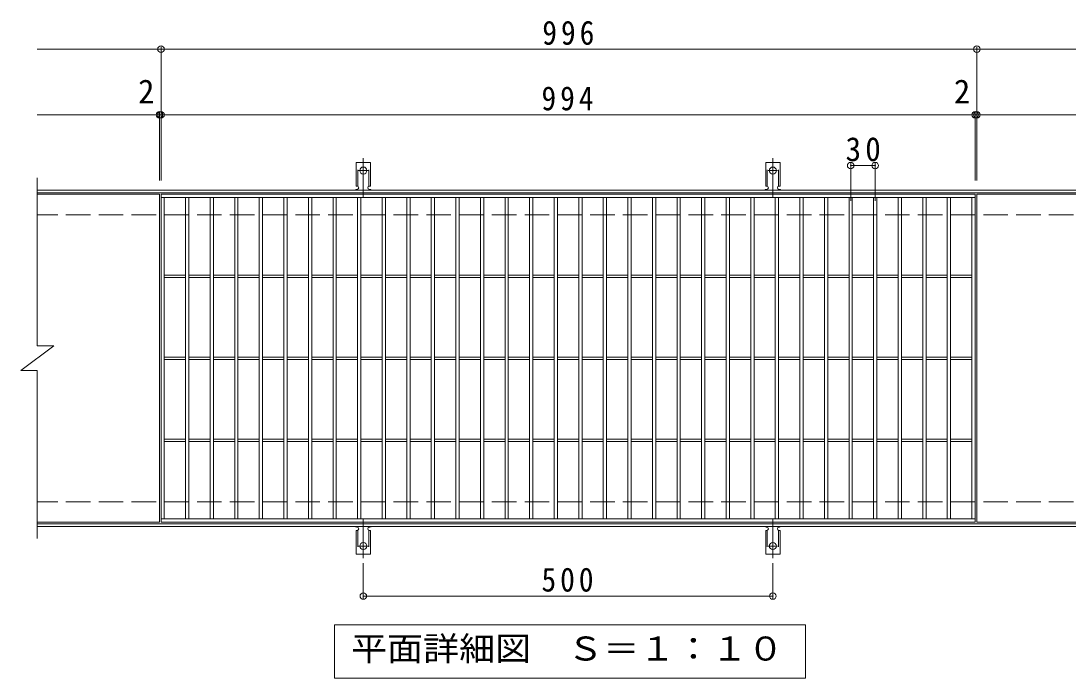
# Model space of a CAD drawing. Units: millimetres on the paper, enlarged 2 times, with parts at other scales. Extents: x -301 to 338, y -273 to 250.
# Drawn here: x -131.1 to 124.6, y 89.9 to 250.2 of the extents above; entities that cross this region are included whole.
import ezdxf
from ezdxf.enums import TextEntityAlignment as Align

# ---------------------------------------------------------------- set-up
doc = ezdxf.new("R2010")
doc.units = ezdxf.units.MM
doc.header["$LTSCALE"] = 2
doc.header["$PDMODE"] = 32
doc.header["$PDSIZE"] = 1.6
for name, pattern in [('CHAIN2', [12, 9, -1, 1, -1]), ('DASHED2', [3, 2, -1]), ('DASHED3', [4, 3, -1])]:
    doc.linetypes.add(name, pattern=pattern)
for name, color, linetype, lineweight in [('C-1', 2, 'Continuous', 9), ('C-2', 3, 'Continuous', 9), ('C-4', 7, 'Continuous', 9), ('C-5', 7, 'Continuous', 9), ('C-A', 3, 'Continuous', 9)]:
    doc.layers.add(name, color=color, linetype=linetype, lineweight=lineweight)
doc.styles.add('ＭＳ ゴシック', font='')
doc.styles.get('ＭＳ ゴシック').set_extended_font_data('MS Gothic')

msp = doc.modelspace()

# ---------------------------------------------------------------- linework, layer by layer
at = {"layer": 'C-1'}
for p, q in [((133.919, 208.915), (-127.081, 208.915)), ((133.919, 208.315), (-127.081, 208.315)), ((133.919, 127.515), (-127.081, 127.515)), ((133.919, 126.915), (-127.081, 126.915))]:
    msp.add_line(p, q, dxfattribs=at)
at = {"layer": 'C-1', "linetype": 'DASHED3'}
for p, q in [((133.919, 202.915), (-127.081, 202.915)), ((133.919, 132.915), (-127.081, 132.915))]:
    msp.add_line(p, q, dxfattribs=at)
at = {"layer": 'C-2'}
for p, q in [((-127.081, 211.915), (-127.081, 170.915)), ((-97.281, 207.915), (-127.081, 207.915)), ((-97.281, 207.915), (-97.281, 127.915)), ((-96.881, 207.115), (101.919, 207.115)), ((-96.081, 128.715), (-96.081, 207.115)), ((-90.881, 128.715), (-90.881, 207.115)), ((-90.081, 128.715), (-90.081, 207.115)), ((-84.881, 128.715), (-84.881, 207.115)), ((-84.081, 128.715), (-84.081, 207.115)), ((-78.881, 128.715), (-78.881, 207.115)), ((-78.081, 128.715), (-78.081, 207.115)), ((-72.881, 128.715), (-72.881, 207.115)), ((-72.081, 128.715), (-72.081, 207.115)), ((-66.881, 128.715), (-66.881, 207.115)), ((-66.081, 128.715), (-66.081, 207.115)), ((-60.881, 128.715), (-60.881, 207.115)), ((-60.081, 128.715), (-60.081, 207.115)), ((-54.881, 128.715), (-54.881, 207.115)), ((-54.081, 128.715), (-54.081, 207.115)), ((-48.881, 128.715), (-48.881, 207.115)), ((-48.081, 128.715), (-48.081, 207.115)), ((-42.881, 128.715), (-42.881, 207.115)), ((-42.081, 128.715), (-42.081, 207.115)), ((-36.881, 128.715), (-36.881, 207.115)), ((-36.081, 128.715), (-36.081, 207.115)), ((-30.881, 128.715), (-30.881, 207.115)), ((-30.081, 128.715), (-30.081, 207.115)), ((-24.881, 128.715), (-24.881, 207.115)), ((-24.081, 128.715), (-24.081, 207.115)), ((-18.881, 128.715), (-18.881, 207.115)), ((-18.081, 128.715), (-18.081, 207.115)), ((-12.881, 128.715), (-12.881, 207.115)), ((-12.081, 128.715), (-12.081, 207.115)), ((-6.881, 128.715), (-6.881, 207.115)), ((-6.081, 128.715), (-6.081, 207.115)), ((-0.881, 128.715), (-0.881, 207.115)), ((-0.081, 128.715), (-0.081, 207.115)), ((5.119, 128.715), (5.119, 207.115)), ((5.919, 128.715), (5.919, 207.115)), ((11.119, 128.715), (11.119, 207.115)), ((11.919, 128.715), (11.919, 207.115)), ((17.119, 128.715), (17.119, 207.115)), ((17.919, 128.715), (17.919, 207.115)), ((23.119, 128.715), (23.119, 207.115)), ((23.919, 128.715), (23.919, 207.115)), ((29.119, 128.715), (29.119, 207.115)), ((29.919, 128.715), (29.919, 207.115)), ((35.119, 128.715), (35.119, 207.115)), ((35.919, 128.715), (35.919, 207.115)), ((41.119, 128.715), (41.119, 207.115)), ((41.919, 128.715), (41.919, 207.115)), ((47.119, 128.715), (47.119, 207.115)), ((47.919, 128.715), (47.919, 207.115)), ((53.119, 128.715), (53.119, 207.115)), ((53.919, 128.715), (53.919, 207.115)), ((59.119, 128.715), (59.119, 207.115)), ((59.919, 128.715), (59.919, 207.115)), ((65.119, 128.715), (65.119, 207.115)), ((65.919, 128.715), (65.919, 207.115)), ((71.119, 128.715), (71.119, 207.115)), ((71.919, 128.715), (71.919, 207.115)), ((77.119, 128.715), (77.119, 207.115)), ((77.919, 128.715), (77.919, 207.115)), ((83.119, 128.715), (83.119, 207.115)), ((83.919, 128.715), (83.919, 207.115)), ((89.119, 128.715), (89.119, 207.115)), ((89.919, 128.715), (89.919, 207.115)), ((95.119, 128.715), (95.119, 207.115)), ((95.919, 128.715), (95.919, 207.115)), ((101.119, 128.715), (101.119, 207.115)), ((101.919, 207.915), (101.919, 127.915)), ((102.319, 207.915), (102.319, 127.915)), ((133.919, 207.915), (102.319, 207.915)), ((-96.081, 188.215), (-90.881, 188.215)), ((-96.081, 187.615), (-90.881, 187.615)), ((-90.081, 188.215), (-84.881, 188.215)), ((-90.081, 187.615), (-84.881, 187.615)), ((-84.081, 188.215), (-78.881, 188.215)), ((-84.081, 187.615), (-78.881, 187.615)), ((-78.081, 188.215), (-72.881, 188.215)), ((-78.081, 187.615), (-72.881, 187.615)), ((-72.081, 188.215), (-66.881, 188.215)), ((-72.081, 187.615), (-66.881, 187.615)), ((-66.081, 188.215), (-60.881, 188.215)), ((-66.081, 187.615), (-60.881, 187.615)), ((-60.081, 188.215), (-54.881, 188.215)), ((-60.081, 187.615), (-54.881, 187.615)), ((-54.081, 188.215), (-48.881, 188.215)), ((-54.081, 187.615), (-48.881, 187.615)), ((-48.081, 188.215), (-42.881, 188.215)), ((-48.081, 187.615), (-42.881, 187.615)), ((-42.081, 188.215), (-36.881, 188.215)), ((-42.081, 187.615), (-36.881, 187.615)), ((-36.081, 188.215), (-30.881, 188.215)), ((-36.081, 187.615), (-30.881, 187.615)), ((-30.081, 188.215), (-24.881, 188.215)), ((-30.081, 187.615), (-24.881, 187.615)), ((-24.081, 188.215), (-18.881, 188.215)), ((-24.081, 187.615), (-18.881, 187.615)), ((-18.081, 188.215), (-12.881, 188.215)), ((-18.081, 187.615), (-12.881, 187.615)), ((-12.081, 188.215), (-6.881, 188.215)), ((-12.081, 187.615), (-6.881, 187.615)), ((-6.081, 188.215), (-0.881, 188.215)), ((-6.081, 187.615), (-0.881, 187.615)), ((-0.081, 188.215), (5.119, 188.215)), ((-0.081, 187.615), (5.119, 187.615)), ((5.919, 188.215), (11.119, 188.215)), ((5.919, 187.615), (11.119, 187.615)), ((11.919, 188.215), (17.119, 188.215)), ((11.919, 187.615), (17.119, 187.615)), ((17.919, 188.215), (23.119, 188.215)), ((17.919, 187.615), (23.119, 187.615)), ((23.919, 188.215), (29.119, 188.215)), ((23.919, 187.615), (29.119, 187.615)), ((29.919, 188.215), (35.119, 188.215)), ((29.919, 187.615), (35.119, 187.615)), ((35.919, 188.215), (41.119, 188.215)), ((35.919, 187.615), (41.119, 187.615)), ((41.919, 188.215), (47.119, 188.215)), ((41.919, 187.615), (47.119, 187.615)), ((47.919, 188.215), (53.119, 188.215)), ((47.919, 187.615), (53.119, 187.615)), ((53.919, 188.215), (59.119, 188.215)), ((53.919, 187.615), (59.119, 187.615)), ((59.919, 188.215), (65.119, 188.215)), ((59.919, 187.615), (65.119, 187.615)), ((65.919, 188.215), (71.119, 188.215)), ((65.919, 187.615), (71.119, 187.615)), ((71.919, 188.215), (77.119, 188.215)), ((71.919, 187.615), (77.119, 187.615)), ((77.919, 188.215), (83.119, 188.215)), ((77.919, 187.615), (83.119, 187.615)), ((83.919, 188.215), (89.119, 188.215)), ((83.919, 187.615), (89.119, 187.615)), ((89.919, 188.215), (95.119, 188.215)), ((89.919, 187.615), (95.119, 187.615)), ((95.919, 188.215), (101.119, 188.215)), ((95.919, 187.615), (101.119, 187.615)), ((-131.081, 164.915), (-123.081, 170.915)), ((-127.081, 170.915), (-123.081, 170.915)), ((-96.081, 168.215), (-90.881, 168.215)), ((-96.081, 167.615), (-90.881, 167.615)), ((-90.081, 168.215), (-84.881, 168.215)), ((-90.081, 167.615), (-84.881, 167.615)), ((-84.081, 168.215), (-78.881, 168.215)), ((-84.081, 167.615), (-78.881, 167.615)), ((-78.081, 168.215), (-72.881, 168.215)), ((-78.081, 167.615), (-72.881, 167.615)), ((-72.081, 168.215), (-66.881, 168.215)), ((-72.081, 167.615), (-66.881, 167.615)), ((-66.081, 168.215), (-60.881, 168.215)), ((-66.081, 167.615), (-60.881, 167.615)), ((-60.081, 168.215), (-54.881, 168.215)), ((-60.081, 167.615), (-54.881, 167.615)), ((-54.081, 168.215), (-48.881, 168.215)), ((-54.081, 167.615), (-48.881, 167.615)), ((-48.081, 168.215), (-42.881, 168.215)), ((-48.081, 167.615), (-42.881, 167.615)), ((-42.081, 168.215), (-36.881, 168.215)), ((-42.081, 167.615), (-36.881, 167.615)), ((-36.081, 168.215), (-30.881, 168.215)), ((-36.081, 167.615), (-30.881, 167.615)), ((-30.081, 168.215), (-24.881, 168.215)), ((-30.081, 167.615), (-24.881, 167.615)), ((-24.081, 168.215), (-18.881, 168.215)), ((-24.081, 167.615), (-18.881, 167.615)), ((-18.081, 168.215), (-12.881, 168.215)), ((-18.081, 167.615), (-12.881, 167.615)), ((-12.081, 168.215), (-6.881, 168.215)), ((-12.081, 167.615), (-6.881, 167.615)), ((-6.081, 168.215), (-0.881, 168.215)), ((-6.081, 167.615), (-0.881, 167.615)), ((-0.081, 168.215), (5.119, 168.215)), ((-0.081, 167.615), (5.119, 167.615)), ((5.919, 168.215), (11.119, 168.215)), ((5.919, 167.615), (11.119, 167.615)), ((11.919, 168.215), (17.119, 168.215)), ((11.919, 167.615), (17.119, 167.615)), ((17.919, 168.215), (23.119, 168.215)), ((17.919, 167.615), (23.119, 167.615)), ((23.919, 168.215), (29.119, 168.215)), ((23.919, 167.615), (29.119, 167.615)), ((29.919, 168.215), (35.119, 168.215)), ((29.919, 167.615), (35.119, 167.615)), ((35.919, 168.215), (41.119, 168.215)), ((35.919, 167.615), (41.119, 167.615)), ((41.919, 168.215), (47.119, 168.215)), ((41.919, 167.615), (47.119, 167.615)), ((47.919, 168.215), (53.119, 168.215)), ((47.919, 167.615), (53.119, 167.615)), ((53.919, 168.215), (59.119, 168.215)), ((53.919, 167.615), (59.119, 167.615)), ((59.919, 168.215), (65.119, 168.215)), ((59.919, 167.615), (65.119, 167.615)), ((65.919, 168.215), (71.119, 168.215)), ((65.919, 167.615), (71.119, 167.615)), ((71.919, 168.215), (77.119, 168.215)), ((71.919, 167.615), (77.119, 167.615)), ((77.919, 168.215), (83.119, 168.215)), ((77.919, 167.615), (83.119, 167.615)), ((83.919, 168.215), (89.119, 168.215)), ((83.919, 167.615), (89.119, 167.615)), ((89.919, 168.215), (95.119, 168.215)), ((89.919, 167.615), (95.119, 167.615)), ((95.919, 168.215), (101.119, 168.215)), ((95.919, 167.615), (101.119, 167.615)), ((-131.081, 164.915), (-127.081, 164.915)), ((-127.081, 164.915), (-127.081, 123.915)), ((-96.081, 148.215), (-90.881, 148.215)), ((-96.081, 147.615), (-90.881, 147.615)), ((-90.081, 148.215), (-84.881, 148.215)), ((-90.081, 147.615), (-84.881, 147.615)), ((-84.081, 148.215), (-78.881, 148.215)), ((-84.081, 147.615), (-78.881, 147.615)), ((-78.081, 148.215), (-72.881, 148.215)), ((-78.081, 147.615), (-72.881, 147.615)), ((-72.081, 148.215), (-66.881, 148.215)), ((-72.081, 147.615), (-66.881, 147.615)), ((-66.081, 148.215), (-60.881, 148.215)), ((-66.081, 147.615), (-60.881, 147.615)), ((-60.081, 148.215), (-54.881, 148.215)), ((-60.081, 147.615), (-54.881, 147.615)), ((-54.081, 148.215), (-48.881, 148.215)), ((-54.081, 147.615), (-48.881, 147.615)), ((-48.081, 148.215), (-42.881, 148.215)), ((-48.081, 147.615), (-42.881, 147.615)), ((-42.081, 148.215), (-36.881, 148.215)), ((-42.081, 147.615), (-36.881, 147.615)), ((-36.081, 148.215), (-30.881, 148.215)), ((-36.081, 147.615), (-30.881, 147.615)), ((-30.081, 148.215), (-24.881, 148.215)), ((-30.081, 147.615), (-24.881, 147.615)), ((-24.081, 148.215), (-18.881, 148.215)), ((-24.081, 147.615), (-18.881, 147.615)), ((-18.081, 148.215), (-12.881, 148.215)), ((-18.081, 147.615), (-12.881, 147.615)), ((-12.081, 148.215), (-6.881, 148.215)), ((-12.081, 147.615), (-6.881, 147.615)), ((-6.081, 148.215), (-0.881, 148.215)), ((-6.081, 147.615), (-0.881, 147.615)), ((-0.081, 148.215), (5.119, 148.215)), ((-0.081, 147.615), (5.119, 147.615)), ((5.919, 148.215), (11.119, 148.215)), ((5.919, 147.615), (11.119, 147.615)), ((11.919, 148.215), (17.119, 148.215)), ((11.919, 147.615), (17.119, 147.615)), ((17.919, 148.215), (23.119, 148.215)), ((17.919, 147.615), (23.119, 147.615)), ((23.919, 148.215), (29.119, 148.215)), ((23.919, 147.615), (29.119, 147.615)), ((29.919, 148.215), (35.119, 148.215)), ((29.919, 147.615), (35.119, 147.615)), ((35.919, 148.215), (41.119, 148.215)), ((35.919, 147.615), (41.119, 147.615)), ((41.919, 148.215), (47.119, 148.215)), ((41.919, 147.615), (47.119, 147.615)), ((47.919, 148.215), (53.119, 148.215)), ((47.919, 147.615), (53.119, 147.615)), ((53.919, 148.215), (59.119, 148.215)), ((53.919, 147.615), (59.119, 147.615)), ((59.919, 148.215), (65.119, 148.215)), ((59.919, 147.615), (65.119, 147.615)), ((65.919, 148.215), (71.119, 148.215)), ((65.919, 147.615), (71.119, 147.615)), ((71.919, 148.215), (77.119, 148.215)), ((71.919, 147.615), (77.119, 147.615)), ((77.919, 148.215), (83.119, 148.215)), ((77.919, 147.615), (83.119, 147.615)), ((83.919, 148.215), (89.119, 148.215)), ((83.919, 147.615), (89.119, 147.615)), ((89.919, 148.215), (95.119, 148.215)), ((89.919, 147.615), (95.119, 147.615)), ((95.919, 148.215), (101.119, 148.215)), ((95.919, 147.615), (101.119, 147.615)), ((-97.281, 127.915), (-127.081, 127.915)), ((101.919, 128.715), (-96.881, 128.715)), ((101.919, 127.915), (-96.881, 127.915)), ((133.919, 127.915), (102.319, 127.915))]:
    msp.add_line(p, q, dxfattribs=at)
msp.add_lwpolyline([(-96.881, 127.915), (-96.881, 207.915), (101.919, 207.915)], dxfattribs=at)
at = {"layer": 'C-4'}
for p, q in [((-127.081, 243.315), (133.919, 243.315)), ((-96.881, 211.315), (-96.881, 243.915)), ((102.319, 211.315), (102.319, 243.915)), ((-97.281, 211.315), (-97.281, 227.915)), ((101.919, 211.315), (101.919, 227.915)), ((-127.081, 227.315), (133.919, 227.315)), ((71.519, 206.315), (71.519, 215.516)), ((71.519, 214.916), (77.519, 214.916)), ((77.519, 206.315), (77.519, 215.516)), ((-47.481, 117.971), (-47.481, 109.315)), ((52.519, 117.971), (52.519, 109.315)), ((-47.481, 109.915), (52.519, 109.915))]:
    msp.add_line(p, q, dxfattribs=at)
for p in [(-96.881, 243.315), (102.319, 243.315), (-97.281, 227.315), (-96.881, 227.315), (101.919, 227.315), (102.319, 227.315), (71.519, 214.916), (77.519, 214.916), (-47.481, 109.915), (52.519, 109.915)]:
    msp.add_point(p, dxfattribs=at)
at = {"layer": 'C-5'}
msp.add_lwpolyline([(-54.481, 89.915), (-54.481, 102.915), (60.519, 102.915), (60.519, 89.915)], close=True, dxfattribs=at)
at = {"layer": 'C-A'}
for p, q in [((-49.231, 209.915), (-49.231, 215.715)), ((-45.731, 215.715), (-49.231, 215.715)), ((-45.731, 209.915), (-45.731, 215.715)), ((50.769, 209.915), (50.769, 215.715)), ((54.269, 215.715), (50.769, 215.715)), ((54.269, 209.915), (54.269, 215.715)), ((-49.231, 209.915), (-48.981, 209.915)), ((-45.731, 209.915), (-45.981, 209.915)), ((50.769, 209.915), (51.019, 209.915)), ((54.269, 209.915), (54.019, 209.915)), ((-49.081, 209.115), (-48.981, 209.115)), ((-45.982, 209.115), (-45.879, 209.115)), ((50.919, 209.115), (51.019, 209.115)), ((54.018, 209.115), (54.121, 209.115)), ((-49.231, 125.915), (-48.981, 125.915)), ((-49.231, 125.915), (-49.231, 120.115)), ((-49.081, 126.715), (-48.981, 126.715)), ((-45.982, 126.715), (-45.879, 126.715)), ((-45.731, 125.915), (-45.981, 125.915)), ((-45.731, 125.915), (-45.731, 120.115)), ((50.769, 125.915), (51.019, 125.915)), ((50.769, 125.915), (50.769, 120.115)), ((50.919, 126.715), (51.019, 126.715)), ((54.018, 126.715), (54.121, 126.715)), ((54.269, 125.915), (54.019, 125.915)), ((54.269, 125.915), (54.269, 120.115)), ((-45.731, 120.115), (-49.231, 120.115)), ((54.269, 120.115), (50.769, 120.115))]:
    msp.add_line(p, q, dxfattribs=at)
at = {"layer": 'C-A', "linetype": 'DASHED2'}
for p, q in [((-48.831, 209.886), (-48.831, 215.715)), ((-46.131, 209.886), (-46.131, 215.715)), ((51.169, 209.886), (51.169, 215.715)), ((53.869, 209.886), (53.869, 215.715)), ((-48.831, 125.944), (-48.831, 120.115)), ((-46.131, 125.944), (-46.131, 120.115)), ((51.169, 125.944), (51.169, 120.115)), ((53.869, 125.944), (53.869, 120.115))]:
    msp.add_line(p, q, dxfattribs=at)
at = {"layer": 'C-A', "color": 7, "linetype": 'CHAIN2'}
for p, q in [((-47.481, 207.222), (-47.481, 216.702)), ((52.519, 207.222), (52.519, 216.702)), ((-48.636, 213.715), (-46.325, 213.715)), ((51.364, 213.715), (53.675, 213.715)), ((-47.481, 128.609), (-47.481, 119.129)), ((52.519, 128.609), (52.519, 119.129)), ((-48.636, 122.115), (-46.325, 122.115)), ((51.364, 122.115), (53.675, 122.115))]:
    msp.add_line(p, q, dxfattribs=at)
at = {"layer": 'C-A'}
for centre in [(-47.481, 213.715), (52.519, 213.715), (-47.481, 122.115), (52.519, 122.115)]:
    msp.add_circle(centre, 0.85, dxfattribs=at)
for centre, start, end in [((-48.981, 209.515), 270, 90), ((-45.981, 209.515), 90, 269.8667), ((51.019, 209.515), 270, 90), ((54.019, 209.515), 90, 269.8667), ((-49.081, 208.715), 90.27596, 150.00047), ((-45.881, 208.715), 29.99927, 89.75836), ((50.919, 208.715), 90.27596, 150.00047), ((54.119, 208.715), 29.99927, 89.75836), ((-49.081, 127.115), 209.99951, 269.72403), ((-48.981, 126.315), 270, 90), ((-45.981, 126.315), 90.13329, 270), ((-45.881, 127.115), 270.24162, 330.00072), ((50.919, 127.115), 209.99951, 269.72403), ((51.019, 126.315), 270, 90), ((54.019, 126.315), 90.13329, 270), ((54.119, 127.115), 270.24162, 330.00072)]:
    msp.add_arc(centre, 0.4, start, end, dxfattribs=at)

# ---------------------------------------------------------------- texts
at = {"layer": 'C-4', "color": 2, "style": 'ＭＳ ゴシック'}
for p in [(-102.473, 228.315), (96.727, 228.315)]:
    msp.add_text('2', height=5.865, dxfattribs=at).set_placement(p, align=Align.BOTTOM_LEFT)
at = {"layer": 'C-4', "color": 2, "char_height": 5.865, "attachment_point": 7, "style": 'ＭＳ ゴシック'}
for s, insert in [('\\T1.27;\\W0.9;996', (-3.781, 244.315)), ('\\T1.27;\\W0.9;994', (-3.981, 228.315)), ('\\T1.27;\\W0.95;30', (70.269, 215.916)), ('\\T1.27;\\W0.9;500', (-3.981, 110.915))]:
    msp.add_mtext(s, dxfattribs=dict(at, insert=insert))
at = {"layer": 'C-5', "color": 2, "style": 'ＭＳ ゴシック', "width": 1.1}
msp.add_text('平面詳細図\u3000Ｓ＝１：１０', height=5.865, dxfattribs=at).set_placement((-50.481, 92.415), align=Align.BOTTOM_LEFT)

doc.saveas('drawing.dxf')
